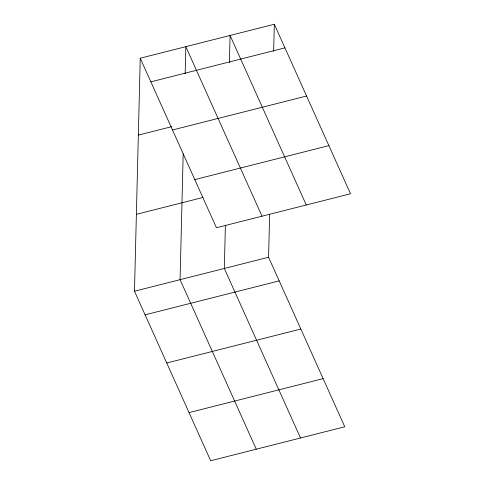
<?xml version="1.0" encoding="UTF-8"?>
<svg xmlns="http://www.w3.org/2000/svg" width="485" height="485" viewBox="0 0 485 485"><rect width="100%" height="100%" fill="white"/><g stroke="black" fill="none" stroke-linecap="round" stroke-linejoin="round"><path stroke-width="0.73" d="M269.636 214.279L268.575 257.25L344.762 426.782L210.672 460.75L134.484 291.218L140.238 58.218L274.328 24.25L350.516 193.782L216.425 227.75L140.238 58.218M183.185 153.739L180.074 279.669L256.262 449.201M185.155 73.805L185.828 46.669L262.015 216.201M225.386 225.489L224.325 268.46L300.512 437.991M229.405 62.595L230.078 35.46L306.265 204.991M273.655 51.386L274.328 24.25M150.853 81.844L284.944 47.876M138.334 135.109L171.623 126.676M172.49 129.992L306.587 96.024M194.788 179.602L328.878 145.633M136.382 214.328L203.009 197.45M134.484 291.218L268.575 257.25M145.1 314.844L279.19 280.876M166.743 362.992L300.833 329.024M189.035 412.602L323.125 378.633"/></g></svg>
